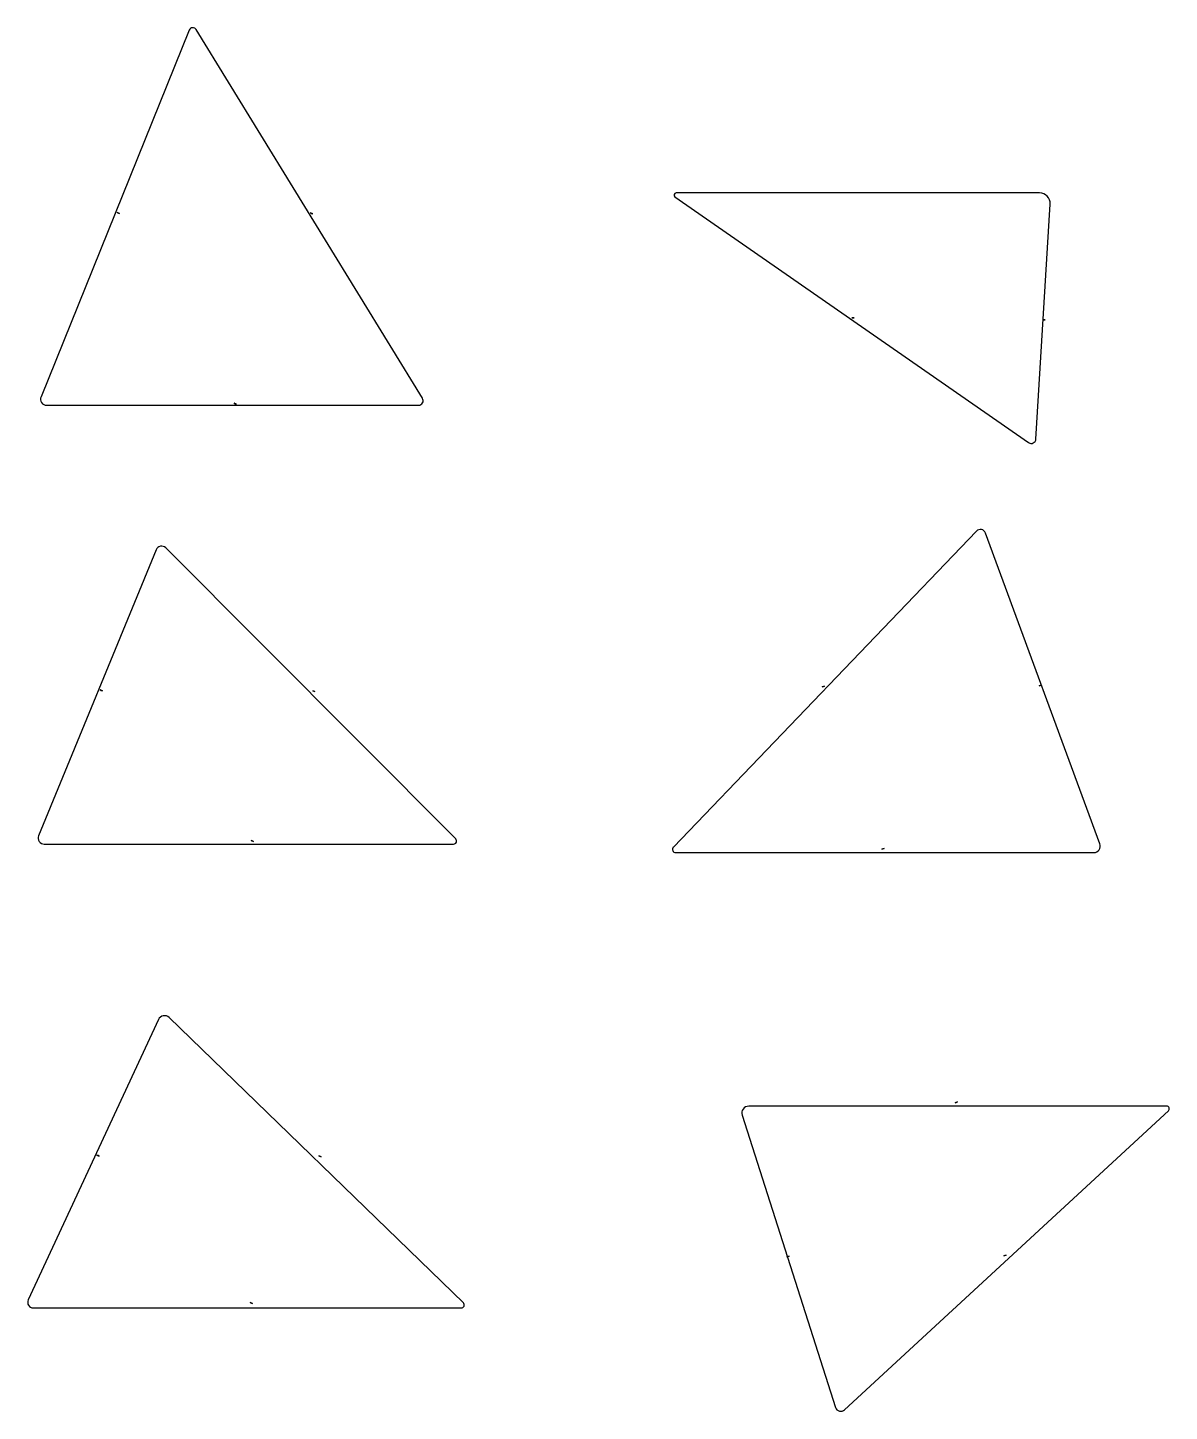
# Model space of a CAD drawing. Header units: metres. Extents: x -1 to 145, y -1 to 19.
# Drawn here: x 89.18 to 94.08, y 7.13 to 13.07 of the extents above; entities that cross this region are included whole.
import ezdxf

# ---------------------------------------------------------------- set-up
doc = ezdxf.new("R2010")
doc.units = ezdxf.units.M
doc.layers.add('LABELS', color=1, linetype='CONTINUOUS')
doc.layers.add('SHAPES', color=3, linetype='CONTINUOUS')

msp = doc.modelspace()

# ---------------------------------------------------------------- linework, layer by layer
at = {"layer": 'LABELS'}
for p, q in [((89.5634, 12.2795), (89.5682, 12.2774)), ((89.5682, 12.2774), (89.5634, 12.2795)), ((89.5729, 12.2754), (89.5634, 12.2795)), ((89.5682, 12.2774), (89.5634, 12.2795)), ((89.5634, 12.2795), (89.5634, 12.2795)), ((89.5634, 12.2795), (89.5682, 12.2774)), ((89.5682, 12.2774), (89.5634, 12.2795)), ((89.5634, 12.2795), (89.5682, 12.2774)), ((89.5682, 12.2774), (89.5634, 12.2795)), ((89.5634, 12.2795), (89.5634, 12.2795)), ((89.5634, 12.2795), (89.5682, 12.2774)), ((89.5682, 12.2774), (89.5634, 12.2795)), ((89.5634, 12.2795), (89.5634, 12.2795)), ((89.5634, 12.2795), (89.5682, 12.2774)), ((89.5682, 12.2774), (89.5634, 12.2795)), ((89.5729, 12.2754), (89.5634, 12.2795)), ((89.5634, 12.2795), (89.5634, 12.2795)), ((89.5634, 12.2795), (89.5682, 12.2774)), ((89.5729, 12.2754), (89.5634, 12.2795)), ((89.5729, 12.2754), (89.5634, 12.2795)), ((89.5634, 12.2795), (89.5682, 12.2774)), ((89.5682, 12.2774), (89.5634, 12.2795)), ((89.5634, 12.2795), (89.5634, 12.2795)), ((89.5634, 12.2795), (89.5682, 12.2774)), ((89.5682, 12.2774), (89.5634, 12.2795)), ((89.5634, 12.2795), (89.5634, 12.2795)), ((89.5634, 12.2795), (89.5682, 12.2774)), ((89.5682, 12.2774), (89.5634, 12.2795)), ((89.5682, 12.2774), (89.5729, 12.2754)), ((89.5729, 12.2754), (89.5682, 12.2774)), ((89.5682, 12.2774), (89.5729, 12.2754)), ((89.5729, 12.2754), (89.5682, 12.2774)), ((89.5682, 12.2774), (89.5729, 12.2754)), ((89.5729, 12.2754), (89.5682, 12.2774)), ((89.5682, 12.2774), (89.5729, 12.2754)), ((89.5682, 12.2774), (89.5729, 12.2754)), ((89.5729, 12.2754), (89.5682, 12.2774)), ((89.5682, 12.2774), (89.5729, 12.2754)), ((89.5682, 12.2774), (89.5729, 12.2754)), ((89.5729, 12.2754), (89.5682, 12.2774)), ((89.5729, 12.2754), (89.5729, 12.2754)), ((89.5729, 12.2754), (89.5729, 12.2754)), ((89.5729, 12.2754), (89.5729, 12.2754)), ((89.5729, 12.2754), (89.5729, 12.2754)), ((89.5729, 12.2754), (89.5729, 12.2754)), ((89.5729, 12.2754), (89.5729, 12.2754)), ((90.3932, 12.278), (90.3979, 12.2759)), ((90.3979, 12.2759), (90.3932, 12.278)), ((90.4027, 12.2738), (90.3932, 12.278)), ((90.3979, 12.2759), (90.3932, 12.278)), ((90.3932, 12.278), (90.3932, 12.278)), ((90.3932, 12.278), (90.3979, 12.2759)), ((90.3979, 12.2759), (90.3932, 12.278)), ((90.3932, 12.278), (90.3979, 12.2759)), ((90.3979, 12.2759), (90.3932, 12.278)), ((90.3932, 12.278), (90.3932, 12.278)), ((90.3932, 12.278), (90.3979, 12.2759)), ((90.3979, 12.2759), (90.3932, 12.278)), ((90.3932, 12.278), (90.3932, 12.278)), ((90.3932, 12.278), (90.3979, 12.2759)), ((90.3979, 12.2759), (90.3932, 12.278)), ((90.4027, 12.2738), (90.3932, 12.278)), ((90.3932, 12.278), (90.3932, 12.278)), ((90.3932, 12.278), (90.3979, 12.2759)), ((90.4027, 12.2738), (90.3932, 12.278)), ((90.4027, 12.2738), (90.3932, 12.278)), ((90.3932, 12.278), (90.3979, 12.2759)), ((90.3979, 12.2759), (90.3932, 12.278)), ((90.3932, 12.278), (90.3932, 12.278)), ((90.3932, 12.278), (90.3979, 12.2759)), ((90.4027, 12.2738), (90.3932, 12.278)), ((90.3979, 12.2759), (90.4027, 12.2738)), ((90.4027, 12.2738), (90.3979, 12.2759)), ((90.3979, 12.2759), (90.4027, 12.2738)), ((90.4027, 12.2738), (90.3979, 12.2759)), ((90.3979, 12.2759), (90.4027, 12.2738)), ((90.4027, 12.2738), (90.3979, 12.2759)), ((90.3979, 12.2759), (90.4027, 12.2738)), ((90.3979, 12.2759), (90.4027, 12.2738)), ((90.4027, 12.2738), (90.3979, 12.2759)), ((90.3979, 12.2759), (90.4027, 12.2738)), ((90.4027, 12.2738), (90.3979, 12.2759)), ((90.3979, 12.2759), (90.3979, 12.2759)), ((90.3979, 12.2759), (90.4027, 12.2738)), ((90.4027, 12.2738), (90.4027, 12.2738)), ((90.4027, 12.2738), (90.4027, 12.2738)), ((90.4027, 12.2738), (90.4027, 12.2738)), ((90.4027, 12.2738), (90.4027, 12.2738)), ((90.4027, 12.2738), (90.4027, 12.2738)), ((92.7171, 11.8273), (92.7223, 11.8273)), ((92.7223, 11.8273), (92.7171, 11.8273)), ((92.7275, 11.8273), (92.7171, 11.8273)), ((92.7223, 11.8273), (92.7171, 11.8273)), ((92.7171, 11.8273), (92.7171, 11.8273)), ((92.7171, 11.8273), (92.7223, 11.8273)), ((92.7223, 11.8273), (92.7171, 11.8273)), ((92.7171, 11.8273), (92.7223, 11.8273)), ((92.7223, 11.8273), (92.7171, 11.8273)), ((92.7171, 11.8273), (92.7171, 11.8273)), ((92.7171, 11.8273), (92.7223, 11.8273)), ((92.7223, 11.8273), (92.7171, 11.8273)), ((92.7171, 11.8273), (92.7171, 11.8273)), ((92.7171, 11.8273), (92.7223, 11.8273)), ((92.7223, 11.8273), (92.7171, 11.8273)), ((92.7275, 11.8273), (92.7171, 11.8273)), ((92.7171, 11.8273), (92.7171, 11.8273)), ((92.7171, 11.8273), (92.7223, 11.8273)), ((92.7275, 11.8273), (92.7171, 11.8273)), ((92.7275, 11.8273), (92.7171, 11.8273)), ((92.7171, 11.8273), (92.7223, 11.8273)), ((92.7223, 11.8273), (92.7171, 11.8273)), ((92.7171, 11.8273), (92.7171, 11.8273)), ((92.7171, 11.8273), (92.7223, 11.8273)), ((92.7275, 11.8273), (92.7171, 11.8273)), ((92.7223, 11.8273), (92.7275, 11.8273)), ((92.7275, 11.8273), (92.7223, 11.8273)), ((92.7223, 11.8273), (92.7275, 11.8273)), ((92.7275, 11.8273), (92.7223, 11.8273)), ((92.7223, 11.8273), (92.7275, 11.8273)), ((92.7275, 11.8273), (92.7223, 11.8273)), ((92.7223, 11.8273), (92.7275, 11.8273)), ((92.7223, 11.8273), (92.7275, 11.8273)), ((92.7275, 11.8273), (92.7223, 11.8273)), ((92.7223, 11.8273), (92.7275, 11.8273)), ((92.7275, 11.8273), (92.7223, 11.8273)), ((92.7223, 11.8273), (92.7223, 11.8273)), ((92.7223, 11.8273), (92.7275, 11.8273)), ((92.7275, 11.8273), (92.7275, 11.8273)), ((92.7275, 11.8273), (92.7275, 11.8273)), ((92.7275, 11.8273), (92.7275, 11.8273)), ((92.7275, 11.8273), (92.7275, 11.8273)), ((92.7275, 11.8273), (92.7275, 11.8273)), ((93.5374, 11.8194), (93.5426, 11.8194)), ((93.5426, 11.8194), (93.5374, 11.8194)), ((93.5479, 11.8194), (93.5374, 11.8194)), ((93.5426, 11.8194), (93.5374, 11.8194)), ((93.5374, 11.8194), (93.5374, 11.8194)), ((93.5374, 11.8194), (93.5426, 11.8194)), ((93.5426, 11.8194), (93.5374, 11.8194)), ((93.5374, 11.8194), (93.5426, 11.8194)), ((93.5426, 11.8194), (93.5374, 11.8194)), ((93.5374, 11.8194), (93.5374, 11.8194)), ((93.5374, 11.8194), (93.5426, 11.8194)), ((93.5426, 11.8194), (93.5374, 11.8194)), ((93.5374, 11.8194), (93.5374, 11.8194)), ((93.5374, 11.8194), (93.5426, 11.8194)), ((93.5426, 11.8194), (93.5374, 11.8194)), ((93.5479, 11.8194), (93.5374, 11.8194)), ((93.5374, 11.8194), (93.5374, 11.8194)), ((93.5374, 11.8194), (93.5426, 11.8194)), ((93.5479, 11.8194), (93.5374, 11.8194)), ((93.5479, 11.8194), (93.5374, 11.8194)), ((93.5374, 11.8194), (93.5426, 11.8194)), ((93.5426, 11.8194), (93.5374, 11.8194)), ((93.5374, 11.8194), (93.5374, 11.8194)), ((93.5374, 11.8194), (93.5426, 11.8194)), ((93.5479, 11.8194), (93.5374, 11.8194)), ((93.5374, 11.8194), (93.5374, 11.8194)), ((93.5374, 11.8194), (93.5479, 11.8194)), ((93.5479, 11.8194), (93.5374, 11.8194)), ((93.5426, 11.8194), (93.5479, 11.8194)), ((93.5479, 11.8194), (93.5426, 11.8194)), ((93.5426, 11.8194), (93.5479, 11.8194)), ((93.5479, 11.8194), (93.5426, 11.8194)), ((93.5426, 11.8194), (93.5479, 11.8194)), ((93.5479, 11.8194), (93.5426, 11.8194)), ((93.5426, 11.8194), (93.5479, 11.8194)), ((93.5426, 11.8194), (93.5479, 11.8194)), ((93.5479, 11.8194), (93.5426, 11.8194)), ((93.5426, 11.8194), (93.5479, 11.8194)), ((93.5479, 11.8194), (93.5479, 11.8194)), ((93.5479, 11.8194), (93.5479, 11.8194)), ((93.5479, 11.8194), (93.5479, 11.8194)), ((93.5479, 11.8194), (93.5479, 11.8194)), ((93.5479, 11.8194), (93.5479, 11.8194)), ((90.0651, 11.4604), (90.0699, 11.4583)), ((90.0747, 11.4563), (90.0651, 11.4604)), ((90.0651, 11.4604), (90.0699, 11.4583)), ((90.0699, 11.4583), (90.0651, 11.4604)), ((90.0651, 11.4604), (90.0651, 11.4604)), ((90.0651, 11.4604), (90.0699, 11.4583)), ((90.0699, 11.4583), (90.0651, 11.4604)), ((90.0651, 11.4604), (90.0699, 11.4583)), ((90.0699, 11.4583), (90.0651, 11.4604)), ((90.0651, 11.4604), (90.0651, 11.4604)), ((90.0651, 11.4604), (90.0699, 11.4583)), ((90.0747, 11.4563), (90.0651, 11.4604)), ((90.0747, 11.4563), (90.0651, 11.4604)), ((90.0651, 11.4604), (90.0699, 11.4583)), ((90.0699, 11.4583), (90.0651, 11.4604)), ((90.0651, 11.4604), (90.0651, 11.4604)), ((90.0651, 11.4604), (90.0699, 11.4583)), ((90.0699, 11.4583), (90.0747, 11.4563)), ((90.0699, 11.4583), (90.0747, 11.4563)), ((90.0699, 11.4583), (90.0747, 11.4563)), ((90.0747, 11.4563), (90.0699, 11.4583)), ((90.0699, 11.4583), (90.0747, 11.4563)), ((90.0747, 11.4563), (90.0699, 11.4583)), ((90.0699, 11.4583), (90.0747, 11.4563)), ((90.0747, 11.4563), (90.0699, 11.4583)), ((90.0699, 11.4583), (90.0699, 11.4583)), ((90.0699, 11.4583), (90.0747, 11.4563)), ((90.0699, 11.4583), (90.0747, 11.4563)), ((90.0747, 11.4563), (90.0699, 11.4583)), ((90.0699, 11.4583), (90.0747, 11.4563)), ((90.0747, 11.4563), (90.0747, 11.4563)), ((90.0747, 11.4563), (90.0747, 11.4563)), ((90.0747, 11.4563), (90.0747, 11.4563)), ((89.4899, 10.2297), (89.4947, 10.2277)), ((89.4947, 10.2277), (89.4899, 10.2297)), ((89.4996, 10.2258), (89.4899, 10.2297)), ((89.4947, 10.2277), (89.4899, 10.2297)), ((89.4899, 10.2297), (89.4899, 10.2297)), ((89.4899, 10.2297), (89.4947, 10.2277)), ((89.4947, 10.2277), (89.4899, 10.2297)), ((89.4899, 10.2297), (89.4996, 10.2258)), ((89.4996, 10.2258), (89.4899, 10.2297)), ((89.4899, 10.2297), (89.4899, 10.2297)), ((89.4899, 10.2297), (89.4947, 10.2277)), ((89.4947, 10.2277), (89.4899, 10.2297)), ((89.4899, 10.2297), (89.4899, 10.2297)), ((89.4899, 10.2297), (89.4947, 10.2277)), ((89.4947, 10.2277), (89.4899, 10.2297)), ((89.4899, 10.2297), (89.4947, 10.2277)), ((89.4947, 10.2277), (89.4899, 10.2297)), ((89.4899, 10.2297), (89.4899, 10.2297)), ((89.4899, 10.2297), (89.4947, 10.2277)), ((89.4996, 10.2258), (89.4899, 10.2297)), ((89.4996, 10.2258), (89.4899, 10.2297)), ((89.4899, 10.2297), (89.4947, 10.2277)), ((89.4947, 10.2277), (89.4899, 10.2297)), ((89.4899, 10.2297), (89.4899, 10.2297)), ((89.4899, 10.2297), (89.4947, 10.2277)), ((89.4947, 10.2277), (89.4899, 10.2297)), ((89.4899, 10.2297), (89.4899, 10.2297)), ((89.4899, 10.2297), (89.4947, 10.2277)), ((89.4947, 10.2277), (89.4899, 10.2297)), ((89.4947, 10.2277), (89.4996, 10.2258)), ((89.4996, 10.2258), (89.4947, 10.2277)), ((89.4947, 10.2277), (89.4996, 10.2258)), ((89.4996, 10.2258), (89.4947, 10.2277)), ((89.4947, 10.2277), (89.4996, 10.2258)), ((89.4947, 10.2277), (89.4996, 10.2258)), ((89.4996, 10.2258), (89.4947, 10.2277)), ((89.4947, 10.2277), (89.4996, 10.2258)), ((89.4996, 10.2258), (89.4947, 10.2277)), ((89.4947, 10.2277), (89.4996, 10.2258)), ((89.4947, 10.2277), (89.4996, 10.2258)), ((89.4947, 10.2277), (89.4996, 10.2258)), ((89.4996, 10.2258), (89.4947, 10.2277)), ((89.4996, 10.2258), (89.4996, 10.2258)), ((89.4996, 10.2258), (89.4996, 10.2258)), ((89.4996, 10.2258), (89.4996, 10.2258)), ((89.4996, 10.2258), (89.4996, 10.2258)), ((89.4996, 10.2258), (89.4996, 10.2258)), ((89.4996, 10.2258), (89.4996, 10.2258)), ((90.4025, 10.2263), (90.4073, 10.2244)), ((90.4073, 10.2244), (90.4025, 10.2263)), ((90.4121, 10.2224), (90.4025, 10.2263)), ((90.4073, 10.2244), (90.4025, 10.2263)), ((90.4025, 10.2263), (90.4025, 10.2263)), ((90.4025, 10.2263), (90.4073, 10.2244)), ((90.4073, 10.2244), (90.4025, 10.2263)), ((90.4025, 10.2263), (90.4121, 10.2224)), ((90.4121, 10.2224), (90.4025, 10.2263)), ((90.4025, 10.2263), (90.4025, 10.2263)), ((90.4025, 10.2263), (90.4073, 10.2244)), ((90.4073, 10.2244), (90.4025, 10.2263)), ((90.4025, 10.2263), (90.4025, 10.2263)), ((90.4025, 10.2263), (90.4073, 10.2244)), ((90.4073, 10.2244), (90.4025, 10.2263)), ((90.4025, 10.2263), (90.4073, 10.2244)), ((90.4073, 10.2244), (90.4025, 10.2263)), ((90.4025, 10.2263), (90.4025, 10.2263)), ((90.4025, 10.2263), (90.4073, 10.2244)), ((90.4121, 10.2224), (90.4025, 10.2263)), ((90.4121, 10.2224), (90.4025, 10.2263)), ((90.4025, 10.2263), (90.4073, 10.2244)), ((90.4073, 10.2244), (90.4025, 10.2263)), ((90.4025, 10.2263), (90.4025, 10.2263)), ((90.4025, 10.2263), (90.4073, 10.2244)), ((90.4121, 10.2224), (90.4025, 10.2263)), ((90.4025, 10.2263), (90.4073, 10.2244)), ((90.4073, 10.2244), (90.4025, 10.2263)), ((90.4025, 10.2263), (90.4025, 10.2263)), ((90.4025, 10.2263), (90.4073, 10.2244)), ((90.4073, 10.2244), (90.4121, 10.2224)), ((90.4121, 10.2224), (90.4073, 10.2244)), ((90.4073, 10.2244), (90.4121, 10.2224)), ((90.4121, 10.2224), (90.4073, 10.2244)), ((90.4073, 10.2244), (90.4121, 10.2224)), ((90.4073, 10.2244), (90.4121, 10.2224)), ((90.4121, 10.2224), (90.4073, 10.2244)), ((90.4073, 10.2244), (90.4121, 10.2224)), ((90.4121, 10.2224), (90.4073, 10.2244)), ((90.4073, 10.2244), (90.4121, 10.2224)), ((90.4073, 10.2244), (90.4121, 10.2224)), ((90.4073, 10.2244), (90.4121, 10.2224)), ((90.4121, 10.2224), (90.4121, 10.2224)), ((90.4121, 10.2224), (90.4121, 10.2224)), ((90.4121, 10.2224), (90.4121, 10.2224)), ((90.4121, 10.2224), (90.4121, 10.2224)), ((90.4121, 10.2224), (90.4121, 10.2224)), ((92.6008, 10.2463), (92.5909, 10.2432)), ((92.5909, 10.2432), (92.6008, 10.2463)), ((92.6008, 10.2463), (92.5909, 10.2432)), ((92.6008, 10.2463), (92.5909, 10.2432)), ((92.6008, 10.2463), (92.5909, 10.2432)), ((92.6008, 10.2463), (92.5909, 10.2432)), ((92.5909, 10.2432), (92.5958, 10.2448)), ((92.5958, 10.2448), (92.5909, 10.2432)), ((92.5958, 10.2448), (92.5909, 10.2432)), ((92.5909, 10.2432), (92.5958, 10.2448)), ((92.5958, 10.2448), (92.5909, 10.2432)), ((92.5909, 10.2432), (92.5958, 10.2448)), ((92.5958, 10.2448), (92.5909, 10.2432)), ((92.5909, 10.2432), (92.5958, 10.2448)), ((92.5958, 10.2448), (92.5909, 10.2432)), ((92.5909, 10.2432), (92.5958, 10.2448)), ((92.5958, 10.2448), (92.5909, 10.2432)), ((92.5909, 10.2432), (92.5958, 10.2448)), ((92.5909, 10.2432), (92.5958, 10.2448)), ((92.5958, 10.2448), (92.5909, 10.2432)), ((92.5909, 10.2432), (92.5958, 10.2448)), ((92.5909, 10.2432), (92.5909, 10.2432)), ((92.5909, 10.2432), (92.5909, 10.2432)), ((92.5909, 10.2432), (92.5909, 10.2432)), ((92.5909, 10.2432), (92.5909, 10.2432)), ((92.5909, 10.2432), (92.5909, 10.2432)), ((92.5958, 10.2448), (92.6008, 10.2463)), ((92.6008, 10.2463), (92.5958, 10.2448)), ((92.5958, 10.2448), (92.6008, 10.2463)), ((92.6008, 10.2463), (92.5958, 10.2448)), ((92.5958, 10.2448), (92.6008, 10.2463)), ((92.5958, 10.2448), (92.6008, 10.2463)), ((92.6008, 10.2463), (92.5958, 10.2448)), ((92.5958, 10.2448), (92.6008, 10.2463)), ((92.6008, 10.2463), (92.5958, 10.2448)), ((92.5958, 10.2448), (92.6008, 10.2463)), ((92.5958, 10.2448), (92.6008, 10.2463)), ((92.6008, 10.2463), (92.5958, 10.2448)), ((92.5958, 10.2448), (92.6008, 10.2463)), ((92.5958, 10.2448), (92.5958, 10.2448)), ((92.6008, 10.2463), (92.6008, 10.2463)), ((92.6008, 10.2463), (92.6008, 10.2463)), ((92.6008, 10.2463), (92.6008, 10.2463)), ((92.6008, 10.2463), (92.6008, 10.2463)), ((92.6008, 10.2463), (92.6008, 10.2463)), ((93.5321, 10.2499), (93.5221, 10.2468)), ((93.5221, 10.2468), (93.5321, 10.2499)), ((93.5321, 10.2499), (93.5221, 10.2468)), ((93.5321, 10.2499), (93.5221, 10.2468)), ((93.5321, 10.2499), (93.5221, 10.2468)), ((93.5221, 10.2468), (93.5321, 10.2499)), ((93.5321, 10.2499), (93.5221, 10.2468)), ((93.5221, 10.2468), (93.5271, 10.2483)), ((93.5271, 10.2483), (93.5221, 10.2468)), ((93.5271, 10.2483), (93.5221, 10.2468)), ((93.5221, 10.2468), (93.5271, 10.2483)), ((93.5271, 10.2483), (93.5221, 10.2468)), ((93.5221, 10.2468), (93.5271, 10.2483)), ((93.5271, 10.2483), (93.5221, 10.2468)), ((93.5221, 10.2468), (93.5271, 10.2483)), ((93.5271, 10.2483), (93.5221, 10.2468)), ((93.5221, 10.2468), (93.5271, 10.2483)), ((93.5271, 10.2483), (93.5221, 10.2468)), ((93.5221, 10.2468), (93.5271, 10.2483)), ((93.5221, 10.2468), (93.5271, 10.2483)), ((93.5271, 10.2483), (93.5221, 10.2468)), ((93.5221, 10.2468), (93.5271, 10.2483)), ((93.5221, 10.2468), (93.5271, 10.2483)), ((93.5221, 10.2468), (93.5221, 10.2468)), ((93.5221, 10.2468), (93.5221, 10.2468)), ((93.5221, 10.2468), (93.5221, 10.2468)), ((93.5221, 10.2468), (93.5221, 10.2468)), ((93.5221, 10.2468), (93.5221, 10.2468)), ((93.5221, 10.2468), (93.5221, 10.2468)), ((93.5271, 10.2483), (93.5321, 10.2499)), ((93.5321, 10.2499), (93.5271, 10.2483)), ((93.5271, 10.2483), (93.5321, 10.2499)), ((93.5321, 10.2499), (93.5271, 10.2483)), ((93.5271, 10.2483), (93.5321, 10.2499)), ((93.5271, 10.2483), (93.5321, 10.2499)), ((93.5321, 10.2499), (93.5271, 10.2483)), ((93.5271, 10.2483), (93.5321, 10.2499)), ((93.5321, 10.2499), (93.5271, 10.2483)), ((93.5271, 10.2483), (93.5321, 10.2499)), ((93.5271, 10.2483), (93.5321, 10.2499)), ((93.5271, 10.2483), (93.5321, 10.2499)), ((93.5321, 10.2499), (93.5321, 10.2499)), ((93.5321, 10.2499), (93.5321, 10.2499)), ((93.5321, 10.2499), (93.5321, 10.2499)), ((93.5321, 10.2499), (93.5321, 10.2499)), ((93.5321, 10.2499), (93.5321, 10.2499)), ((93.5321, 10.2499), (93.5321, 10.2499)), ((90.1385, 9.5833), (90.1433, 9.5813)), ((90.1481, 9.5793), (90.1385, 9.5833)), ((90.1385, 9.5833), (90.1433, 9.5813)), ((90.1433, 9.5813), (90.1385, 9.5833)), ((90.1385, 9.5833), (90.1385, 9.5833)), ((90.1385, 9.5833), (90.1433, 9.5813)), ((90.1433, 9.5813), (90.1385, 9.5833)), ((90.1385, 9.5833), (90.1481, 9.5793)), ((90.1481, 9.5793), (90.1385, 9.5833)), ((90.1385, 9.5833), (90.1385, 9.5833)), ((90.1385, 9.5833), (90.1433, 9.5813)), ((90.1481, 9.5793), (90.1385, 9.5833)), ((90.1481, 9.5793), (90.1385, 9.5833)), ((90.1385, 9.5833), (90.1433, 9.5813)), ((90.1433, 9.5813), (90.1385, 9.5833)), ((90.1385, 9.5833), (90.1385, 9.5833)), ((90.1385, 9.5833), (90.1433, 9.5813)), ((90.1433, 9.5813), (90.1481, 9.5793)), ((90.1433, 9.5813), (90.1481, 9.5793)), ((90.1433, 9.5813), (90.1481, 9.5793)), ((90.1481, 9.5793), (90.1433, 9.5813)), ((90.1433, 9.5813), (90.1481, 9.5793)), ((90.1481, 9.5793), (90.1433, 9.5813)), ((90.1433, 9.5813), (90.1433, 9.5813)), ((90.1433, 9.5813), (90.1481, 9.5793)), ((90.1433, 9.5813), (90.1481, 9.5793)), ((90.1481, 9.5793), (90.1433, 9.5813)), ((90.1433, 9.5813), (90.1481, 9.5793)), ((90.1481, 9.5793), (90.1481, 9.5793)), ((90.1481, 9.5793), (90.1481, 9.5793)), ((90.1481, 9.5793), (90.1481, 9.5793)), ((92.8564, 9.5492), (92.8465, 9.546)), ((92.8465, 9.546), (92.8564, 9.5492)), ((92.8564, 9.5492), (92.8465, 9.546)), ((92.8564, 9.5492), (92.8465, 9.546)), ((92.8564, 9.5492), (92.8465, 9.546)), ((92.8564, 9.5492), (92.8465, 9.546)), ((92.8465, 9.546), (92.8514, 9.5476)), ((92.8465, 9.546), (92.8514, 9.5476)), ((92.8514, 9.5476), (92.8465, 9.546)), ((92.8465, 9.546), (92.8514, 9.5476)), ((92.8514, 9.5476), (92.8465, 9.546)), ((92.8465, 9.546), (92.8514, 9.5476)), ((92.8465, 9.546), (92.8514, 9.5476)), ((92.8465, 9.546), (92.8465, 9.546)), ((92.8465, 9.546), (92.8465, 9.546)), ((92.8465, 9.546), (92.8465, 9.546)), ((92.8514, 9.5476), (92.8564, 9.5492)), ((92.8514, 9.5476), (92.8564, 9.5492)), ((92.8514, 9.5476), (92.8564, 9.5492)), ((92.8564, 9.5492), (92.8514, 9.5476)), ((92.8514, 9.5476), (92.8564, 9.5492)), ((92.8564, 9.5492), (92.8514, 9.5476)), ((92.8514, 9.5476), (92.8564, 9.5492)), ((92.8514, 9.5476), (92.8514, 9.5476)), ((92.8564, 9.5492), (92.8564, 9.5492)), ((92.8564, 9.5492), (92.8564, 9.5492)), ((92.8564, 9.5492), (92.8564, 9.5492)), ((93.1709, 8.4604), (93.161, 8.4572)), ((93.161, 8.4572), (93.1709, 8.4604)), ((93.1709, 8.4604), (93.161, 8.4572)), ((93.1709, 8.4604), (93.161, 8.4572)), ((93.1709, 8.4604), (93.161, 8.4572)), ((93.1709, 8.4604), (93.161, 8.4572)), ((93.161, 8.4572), (93.166, 8.4588)), ((93.161, 8.4572), (93.166, 8.4588)), ((93.166, 8.4588), (93.161, 8.4572)), ((93.161, 8.4572), (93.166, 8.4588)), ((93.166, 8.4588), (93.161, 8.4572)), ((93.161, 8.4572), (93.166, 8.4588)), ((93.161, 8.4572), (93.166, 8.4588)), ((93.161, 8.4572), (93.161, 8.4572)), ((93.161, 8.4572), (93.161, 8.4572)), ((93.161, 8.4572), (93.161, 8.4572)), ((93.166, 8.4588), (93.1709, 8.4604)), ((93.166, 8.4588), (93.1709, 8.4604)), ((93.166, 8.4588), (93.1709, 8.4604)), ((93.1709, 8.4604), (93.166, 8.4588)), ((93.166, 8.4588), (93.1709, 8.4604)), ((93.1709, 8.4604), (93.166, 8.4588)), ((93.166, 8.4588), (93.1709, 8.4604)), ((93.166, 8.4588), (93.166, 8.4588)), ((93.1709, 8.4604), (93.1709, 8.4604)), ((93.1709, 8.4604), (93.1709, 8.4604)), ((93.1709, 8.4604), (93.1709, 8.4604)), ((89.4758, 8.232), (89.4807, 8.2301)), ((89.4807, 8.2301), (89.4758, 8.232)), ((89.4855, 8.2282), (89.4758, 8.232)), ((89.4807, 8.2301), (89.4758, 8.232)), ((89.4758, 8.232), (89.4758, 8.232)), ((89.4758, 8.232), (89.4807, 8.2301)), ((89.4807, 8.2301), (89.4758, 8.232)), ((89.4758, 8.232), (89.4758, 8.232)), ((89.4758, 8.232), (89.4855, 8.2282)), ((89.4855, 8.2282), (89.4758, 8.232)), ((89.4807, 8.2301), (89.4758, 8.232)), ((89.4758, 8.232), (89.4758, 8.232)), ((89.4758, 8.232), (89.4807, 8.2301)), ((89.4807, 8.2301), (89.4758, 8.232)), ((89.4758, 8.232), (89.4855, 8.2282)), ((89.4855, 8.2282), (89.4758, 8.232)), ((89.4758, 8.232), (89.4758, 8.232)), ((89.4758, 8.232), (89.4807, 8.2301)), ((89.4855, 8.2282), (89.4758, 8.232)), ((89.4855, 8.2282), (89.4758, 8.232)), ((89.4758, 8.232), (89.4807, 8.2301)), ((89.4807, 8.2301), (89.4758, 8.232)), ((89.4758, 8.232), (89.4758, 8.232)), ((89.4758, 8.232), (89.4807, 8.2301)), ((89.4807, 8.2301), (89.4758, 8.232)), ((89.4758, 8.232), (89.4758, 8.232)), ((89.4758, 8.232), (89.4807, 8.2301)), ((89.4807, 8.2301), (89.4758, 8.232)), ((89.4807, 8.2301), (89.4855, 8.2282)), ((89.4855, 8.2282), (89.4807, 8.2301)), ((89.4807, 8.2301), (89.4855, 8.2282)), ((89.4855, 8.2282), (89.4807, 8.2301)), ((89.4807, 8.2301), (89.4855, 8.2282)), ((89.4855, 8.2282), (89.4807, 8.2301)), ((89.4807, 8.2301), (89.4855, 8.2282)), ((89.4807, 8.2301), (89.4855, 8.2282)), ((89.4807, 8.2301), (89.4855, 8.2282)), ((89.4855, 8.2282), (89.4807, 8.2301)), ((89.4855, 8.2282), (89.4855, 8.2282)), ((89.4855, 8.2282), (89.4855, 8.2282)), ((89.4855, 8.2282), (89.4855, 8.2282)), ((89.4855, 8.2282), (89.4855, 8.2282)), ((89.4855, 8.2282), (89.4855, 8.2282)), ((90.4286, 8.229), (90.4334, 8.2271)), ((90.4334, 8.2271), (90.4286, 8.229)), ((90.4383, 8.2251), (90.4286, 8.229)), ((90.4334, 8.2271), (90.4286, 8.229)), ((90.4286, 8.229), (90.4286, 8.229)), ((90.4286, 8.229), (90.4334, 8.2271)), ((90.4334, 8.2271), (90.4286, 8.229)), ((90.4286, 8.229), (90.4286, 8.229)), ((90.4286, 8.229), (90.4383, 8.2251)), ((90.4383, 8.2251), (90.4286, 8.229)), ((90.4334, 8.2271), (90.4286, 8.229)), ((90.4286, 8.229), (90.4286, 8.229)), ((90.4286, 8.229), (90.4334, 8.2271)), ((90.4334, 8.2271), (90.4286, 8.229)), ((90.4286, 8.229), (90.4383, 8.2251)), ((90.4383, 8.2251), (90.4286, 8.229)), ((90.4286, 8.229), (90.4286, 8.229)), ((90.4286, 8.229), (90.4334, 8.2271)), ((90.4383, 8.2251), (90.4286, 8.229)), ((90.4383, 8.2251), (90.4286, 8.229)), ((90.4286, 8.229), (90.4334, 8.2271)), ((90.4334, 8.2271), (90.4286, 8.229)), ((90.4286, 8.229), (90.4286, 8.229)), ((90.4286, 8.229), (90.4334, 8.2271)), ((90.4383, 8.2251), (90.4286, 8.229)), ((90.4286, 8.229), (90.4334, 8.2271)), ((90.4334, 8.2271), (90.4286, 8.229)), ((90.4286, 8.229), (90.4286, 8.229)), ((90.4286, 8.229), (90.4334, 8.2271)), ((90.4334, 8.2271), (90.4383, 8.2251)), ((90.4383, 8.2251), (90.4334, 8.2271)), ((90.4334, 8.2271), (90.4383, 8.2251)), ((90.4383, 8.2251), (90.4334, 8.2271)), ((90.4334, 8.2271), (90.4383, 8.2251)), ((90.4383, 8.2251), (90.4334, 8.2271)), ((90.4334, 8.2271), (90.4383, 8.2251)), ((90.4334, 8.2271), (90.4383, 8.2251)), ((90.4334, 8.2271), (90.4383, 8.2251)), ((90.4383, 8.2251), (90.4383, 8.2251)), ((90.4383, 8.2251), (90.4383, 8.2251)), ((90.4383, 8.2251), (90.4383, 8.2251)), ((90.4383, 8.2251), (90.4383, 8.2251)), ((92.4484, 7.798), (92.4385, 7.7948)), ((92.4385, 7.7948), (92.4484, 7.798)), ((92.4484, 7.798), (92.4385, 7.7948)), ((92.4385, 7.7948), (92.4484, 7.798)), ((92.4484, 7.798), (92.4385, 7.7948)), ((92.4484, 7.798), (92.4385, 7.7948)), ((92.4484, 7.798), (92.4385, 7.7948)), ((92.4484, 7.798), (92.4385, 7.7948)), ((92.4385, 7.7948), (92.4484, 7.798)), ((92.4484, 7.798), (92.4385, 7.7948)), ((92.4385, 7.7948), (92.4434, 7.7964)), ((92.4434, 7.7964), (92.4385, 7.7948)), ((92.4434, 7.7964), (92.4385, 7.7948)), ((92.4385, 7.7948), (92.4434, 7.7964)), ((92.4434, 7.7964), (92.4385, 7.7948)), ((92.4434, 7.7964), (92.4385, 7.7948)), ((92.4385, 7.7948), (92.4434, 7.7964)), ((92.4434, 7.7964), (92.4385, 7.7948)), ((92.4385, 7.7948), (92.4434, 7.7964)), ((92.4385, 7.7948), (92.4434, 7.7964)), ((92.4434, 7.7964), (92.4385, 7.7948)), ((92.4385, 7.7948), (92.4434, 7.7964)), ((92.4385, 7.7948), (92.4385, 7.7948)), ((92.4385, 7.7948), (92.4385, 7.7948)), ((92.4385, 7.7948), (92.4385, 7.7948)), ((92.4385, 7.7948), (92.4385, 7.7948)), ((92.4385, 7.7948), (92.4385, 7.7948)), ((92.4385, 7.7948), (92.4385, 7.7948)), ((92.4434, 7.7964), (92.4484, 7.798)), ((92.4484, 7.798), (92.4434, 7.7964)), ((92.4434, 7.7964), (92.4484, 7.798)), ((92.4484, 7.798), (92.4434, 7.7964)), ((92.4434, 7.7964), (92.4484, 7.798)), ((92.4484, 7.798), (92.4434, 7.7964)), ((92.4434, 7.7964), (92.4484, 7.798)), ((92.4434, 7.7964), (92.4484, 7.798)), ((92.4484, 7.798), (92.4484, 7.798)), ((92.4484, 7.798), (92.4484, 7.798)), ((92.4484, 7.798), (92.4484, 7.798)), ((92.4484, 7.798), (92.4484, 7.798)), ((93.38, 7.8024), (93.37, 7.7993)), ((93.37, 7.7993), (93.38, 7.8024)), ((93.38, 7.8024), (93.37, 7.7993)), ((93.37, 7.7993), (93.38, 7.8024)), ((93.38, 7.8024), (93.37, 7.7993)), ((93.38, 7.8024), (93.37, 7.7993)), ((93.38, 7.8024), (93.37, 7.7993)), ((93.38, 7.8024), (93.37, 7.7993)), ((93.37, 7.7993), (93.375, 7.8009)), ((93.375, 7.8009), (93.37, 7.7993)), ((93.375, 7.8009), (93.37, 7.7993)), ((93.37, 7.7993), (93.375, 7.8009)), ((93.375, 7.8009), (93.37, 7.7993)), ((93.375, 7.8009), (93.37, 7.7993)), ((93.37, 7.7993), (93.375, 7.8009)), ((93.375, 7.8009), (93.37, 7.7993)), ((93.37, 7.7993), (93.375, 7.8009)), ((93.37, 7.7993), (93.375, 7.8009)), ((93.375, 7.8009), (93.37, 7.7993)), ((93.37, 7.7993), (93.375, 7.8009)), ((93.37, 7.7993), (93.37, 7.7993)), ((93.37, 7.7993), (93.37, 7.7993)), ((93.37, 7.7993), (93.37, 7.7993)), ((93.37, 7.7993), (93.37, 7.7993)), ((93.37, 7.7993), (93.37, 7.7993)), ((93.375, 7.8009), (93.38, 7.8024)), ((93.38, 7.8024), (93.375, 7.8009)), ((93.375, 7.8009), (93.38, 7.8024)), ((93.38, 7.8024), (93.375, 7.8009)), ((93.375, 7.8009), (93.38, 7.8024)), ((93.38, 7.8024), (93.375, 7.8009)), ((93.375, 7.8009), (93.38, 7.8024)), ((93.375, 7.8009), (93.38, 7.8024)), ((93.38, 7.8024), (93.375, 7.8009)), ((93.375, 7.8009), (93.38, 7.8024)), ((93.375, 7.8009), (93.375, 7.8009)), ((93.38, 7.8024), (93.38, 7.8024)), ((93.38, 7.8024), (93.38, 7.8024)), ((93.38, 7.8024), (93.38, 7.8024)), ((93.38, 7.8024), (93.38, 7.8024)), ((90.1346, 7.5988), (90.1394, 7.5969)), ((90.1443, 7.5949), (90.1346, 7.5988)), ((90.1346, 7.5988), (90.1394, 7.5969)), ((90.1394, 7.5969), (90.1346, 7.5988)), ((90.1346, 7.5988), (90.1346, 7.5988)), ((90.1346, 7.5988), (90.1394, 7.5969)), ((90.1394, 7.5969), (90.1346, 7.5988)), ((90.1346, 7.5988), (90.1346, 7.5988)), ((90.1346, 7.5988), (90.1443, 7.5949)), ((90.1443, 7.5949), (90.1346, 7.5988)), ((90.1443, 7.5949), (90.1346, 7.5988)), ((90.1443, 7.5949), (90.1346, 7.5988)), ((90.1346, 7.5988), (90.1394, 7.5969)), ((90.1394, 7.5969), (90.1346, 7.5988)), ((90.1346, 7.5988), (90.1346, 7.5988)), ((90.1346, 7.5988), (90.1394, 7.5969)), ((90.1394, 7.5969), (90.1443, 7.5949)), ((90.1394, 7.5969), (90.1443, 7.5949)), ((90.1394, 7.5969), (90.1443, 7.5949)), ((90.1443, 7.5949), (90.1394, 7.5969)), ((90.1443, 7.5949), (90.1394, 7.5969)), ((90.1394, 7.5969), (90.1394, 7.5969)), ((90.1394, 7.5969), (90.1443, 7.5949)), ((90.1394, 7.5969), (90.1443, 7.5949)), ((90.1443, 7.5949), (90.1394, 7.5969)), ((90.1394, 7.5969), (90.1443, 7.5949)), ((90.1443, 7.5949), (90.1443, 7.5949)), ((90.1443, 7.5949), (90.1443, 7.5949))]:
    msp.add_line(p, q, dxfattribs=at)
at = {"layer": 'SHAPES'}
for p, q in [((89.8723, 13.0625), (89.2359, 11.4883)), ((90.8739, 11.4822), (89.9027, 13.0651)), ((93.524, 12.3636), (91.9629, 12.3636)), ((91.9578, 12.3474), (93.4769, 11.2915)), ((93.5083, 11.3067), (93.5694, 12.3154)), ((89.2604, 11.4519), (90.857, 11.4519)), ((93.253, 10.9115), (91.9513, 9.5542)), ((93.7832, 9.569), (93.292, 10.9034)), ((89.7297, 10.8311), (89.2256, 9.6038)), ((91.0169, 9.5898), (89.7719, 10.8396)), ((89.2498, 9.5676), (91.0077, 9.5676)), ((91.961, 9.5315), (93.757, 9.5315)), ((89.7404, 8.8142), (89.1809, 7.6106)), ((91.0495, 7.5977), (89.7863, 8.8227)), ((94.0693, 8.4426), (92.2749, 8.4426)), ((92.2463, 8.4035), (92.6474, 7.149)), ((92.6869, 7.1385), (94.0774, 8.4219)), ((89.2029, 7.5762), (91.0408, 7.5762))]:
    msp.add_line(p, q, dxfattribs=at)
for centre, radius, start, end in [((89.8881, 13.0561), 0.0171, -328.46568, -202.00944), ((91.9629, 12.3547), 0.00889, -270, -124.80268), ((93.524, 12.3182), 0.0454, -3.46635, 90), ((89.2604, 11.4784), 0.0264, -202.00944, -90), ((90.857, 11.4718), 0.0199, -89.99999, 31.53432), ((93.4883, 11.3079), 0.02, -124.80268, -3.46635), ((93.2699, 10.8953), 0.0235, -339.79086, -223.80155), ((89.7536, 10.8213), 0.0258, -315.11218, -202.33035), ((89.2498, 9.5938), 0.0262, -202.33035, -90), ((91.0077, 9.5806), 0.013, -90, 44.88782), ((93.757, 9.5593), 0.0279, -90, 20.20914), ((91.961, 9.5449), 0.0135, -223.80155, -90), ((89.7664, 8.8021), 0.0287, -314.1234, -204.93024), ((92.2749, 8.4126), 0.0299, -270, -162.27257), ((94.0693, 8.4306), 0.0119, -47.29537, 90), ((89.2029, 7.6004), 0.0242, -204.93024, -90), ((91.0408, 7.5887), 0.0125, -90, 45.8766), ((92.6704, 7.1563), 0.0242, -162.27257, -47.29537)]:
    msp.add_arc(centre, radius, start, end, dxfattribs=at)

doc.saveas('drawing.dxf')
